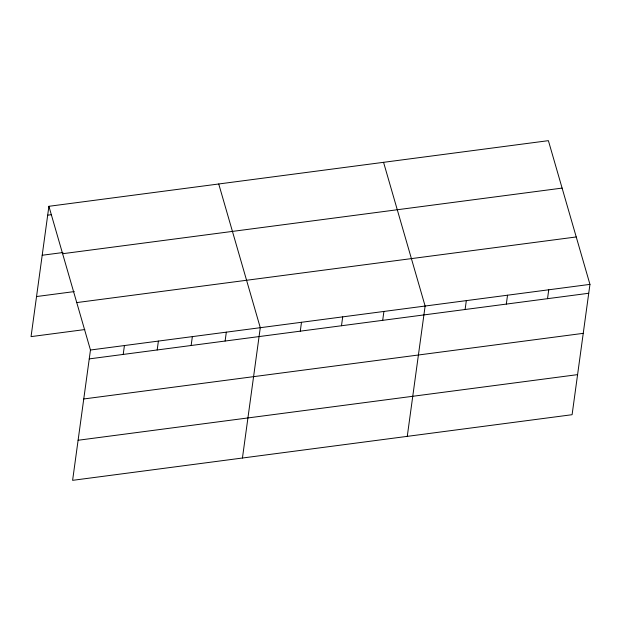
<?xml version="1.0" encoding="UTF-8"?>
<svg xmlns="http://www.w3.org/2000/svg" width="621" height="621" viewBox="0 0 621 621"><rect width="100%" height="100%" fill="white"/><g stroke="black" fill="none" stroke-linecap="round" stroke-linejoin="round"><path stroke-width="0.93" d="M48.904 206.296L90.464 350.011L72.61 480.336L572.096 414.704L589.95 284.379L548.39 140.664L48.904 206.296L31.05 336.621L84.829 329.549M123.206 354.436L124.425 345.548M157.175 349.972L158.394 341.084M191.136 345.509L192.355 336.621M225.105 341.045L226.323 332.157M242.438 458.019L260.284 327.694L218.732 183.979M300.277 331.172L301.495 322.283M341.488 325.753L342.707 316.865M382.691 320.343L383.91 311.455M407.267 436.361L425.121 306.037L383.561 162.322M465.106 309.514L466.324 300.626M506.317 304.096L507.536 295.208M547.528 298.685L548.739 289.797M47.685 215.184L51.458 214.687M42.197 255.254L62.954 252.53M62.62 253.717L562.106 188.093M36.538 296.543L74.279 291.583M76.748 302.582L576.234 236.958M90.464 350.011L589.95 284.379M89.245 358.891L588.731 293.267M83.757 398.969L583.243 333.345M78.099 440.258L577.584 374.634"/></g></svg>
